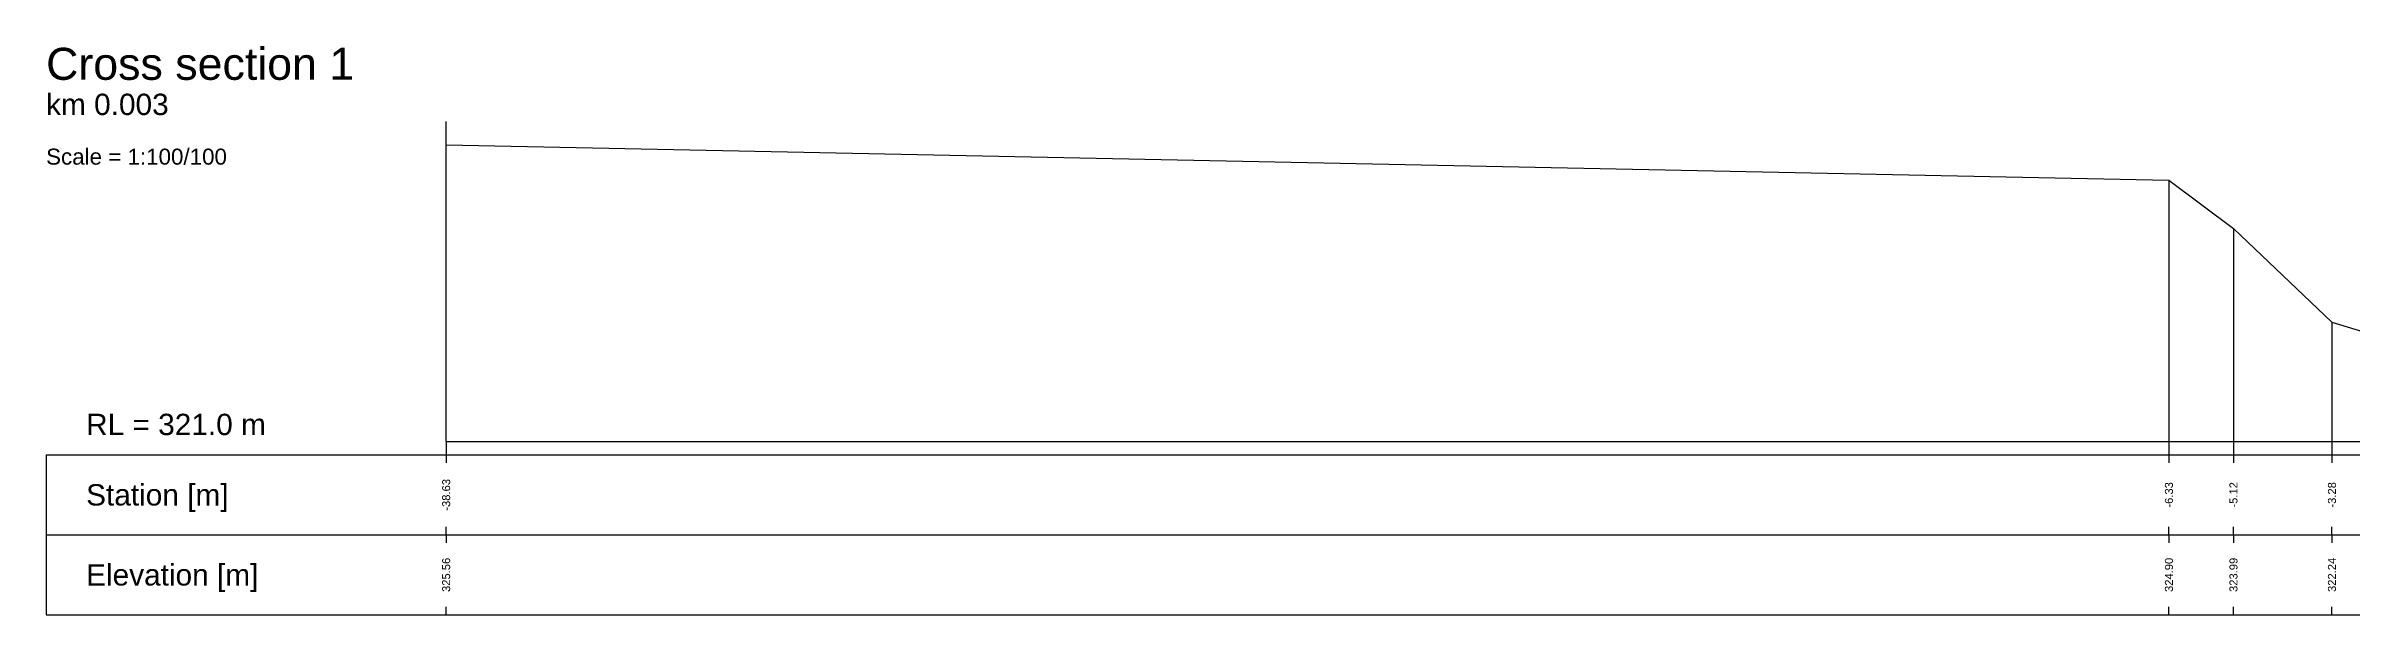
# Model space of a CAD drawing. Header units: millimetres. Extents: x -8 to 79, y -83 to 317.
# Drawn here: x -7.5 to 35.73, y -83.25 to -72.59 of the extents above; entities that cross this region are included whole.
import ezdxf
from ezdxf.enums import TextEntityAlignment as Align

# ---------------------------------------------------------------- set-up
doc = ezdxf.new("R2010")
doc.units = ezdxf.units.MM
doc.styles.get("Standard").update_dxf_attribs({"font": 'arial.ttf'})

msp = doc.modelspace()

# ---------------------------------------------------------------- linework, layer by layer
at = {"layer": 'band'}
for p, q in [((0, -80.25), (0, -80.4)), ((32.298, -80.25), (32.298, -80.4)), ((33.508, -80.25), (33.508, -80.4)), ((35.354, -80.25), (35.354, -80.4)), ((0, -81.75), (0, -81.6)), ((32.298, -81.75), (32.298, -81.6)), ((33.508, -81.75), (33.508, -81.6)), ((35.354, -81.75), (35.354, -81.6)), ((0, -81.75), (0, -81.9)), ((32.298, -81.75), (32.298, -81.9)), ((33.508, -81.75), (33.508, -81.9)), ((35.354, -81.75), (35.354, -81.9)), ((0, -83.25), (0, -83.1)), ((32.298, -83.25), (32.298, -83.1)), ((33.508, -83.25), (33.508, -83.1)), ((35.354, -83.25), (35.354, -83.1))]:
    msp.add_line(p, q, dxfattribs=at)
at = {"layer": 'frame'}
for p, q in [((0, -80), (0, -74)), ((-7.5, -80.25), (78.553, -80.25)), ((-7.5, -80.25), (-7.5, -81.75)), ((0, -80), (78.553, -80)), ((-7.5, -81.75), (78.553, -81.75)), ((-7.5, -81.75), (-7.5, -83.25)), ((-7.5, -83.25), (78.553, -83.25))]:
    msp.add_line(p, q, dxfattribs=at)
at = {"layer": 'marker', "color": 253}
for p, q in [((32.298, -75.1), (32.298, -80)), ((33.508, -76.01), (33.508, -80)), ((35.354, -77.76), (35.354, -80)), ((0, -80), (0, -80.25)), ((32.298, -80), (32.298, -80.25)), ((33.508, -80), (33.508, -80.25)), ((35.354, -80), (35.354, -80.25))]:
    msp.add_line(p, q, dxfattribs=at)
at = {"layer": 'profile'}
msp.add_lwpolyline([(0, -74.44), (32.298, -75.1), (33.508, -76.01), (35.354, -77.76), (38.105, -78.6), (38.86, -78.73), (39.851, -78.46), (41.238, -77.53), (43, -75.85), (48.059, -75.26), (53.654, -74.91), (57.072, -74.72), (78.553, -74.62)], dxfattribs=at)

# ---------------------------------------------------------------- texts
for s, height, p in [('Cross section 1', 0.6, (-7.5, -73.4)), ('km 0.003', 0.4, (-7.5, -74)), ('Scale = 1:100/100', 0.3, (-7.5, -74.9)), ('RL = 321.0 m', 0.4, (-6.75, -80))]:
    msp.add_text(s, height=height).set_placement(p, align=Align.BOTTOM_LEFT)
for s, p in [('Station [m]', (-6.75, -81)), ('Elevation [m]', (-6.75, -82.5))]:
    msp.add_text(s, height=0.4).set_placement(p, align=Align.MIDDLE_LEFT)
for s, p in [('-38.63', (0, -81)), ('-6.33', (32.298, -81)), ('-5.12', (33.508, -81)), ('-3.28', (35.354, -81)), ('325.56', (0, -82.5)), ('324.90', (32.298, -82.5)), ('323.99', (33.508, -82.5)), ('322.24', (35.354, -82.5))]:
    msp.add_text(s, height=0.15, rotation=90).set_placement(p, align=Align.MIDDLE)

doc.saveas('drawing.dxf')
